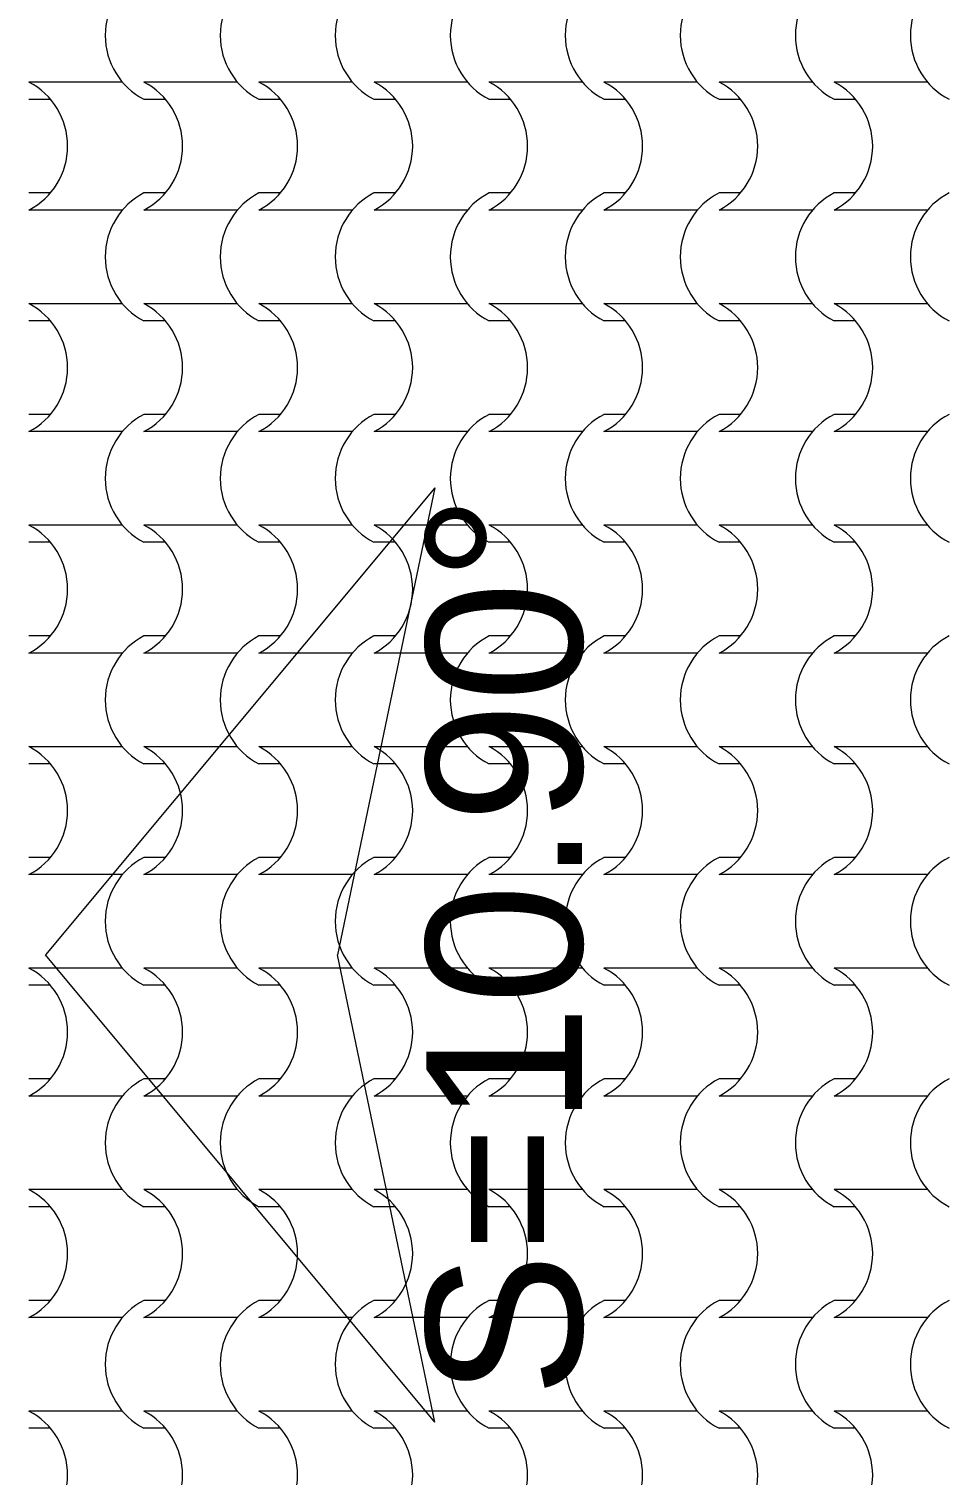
# Model space of a CAD drawing. Header units: metres. Extents: x -41 to 412, y -15 to 25.
# Drawn here: x 134.169 to 135.351, y 11.913 to 13.77 of the extents above; entities that cross this region are included whole.
import ezdxf

# ---------------------------------------------------------------- set-up
doc = ezdxf.new("R2010")
doc.units = ezdxf.units.M
doc.header["$MEASUREMENT"] = 0
doc.layers.add('Interior - Furniture', color=7, linetype='Continuous')
doc.layers.add('Shell - Roof', color=7, linetype='Continuous')
doc.styles.add('GENERATED_STYLE_2', font='arial.ttf')

# ---------------------------------------------------------------- blocks, each defined once
blk = doc.blocks.new('*X47', base_point=(152.192, 0))
at = {"layer": 'Shell - Roof', "color": 23, "linetype": 'Continuous', "lineweight": 13, "true_color": 0xbf8080}
for p, q in [((134.2294, 13.702), (134.1695, 13.702)), ((134.2892, 13.702), (134.2294, 13.702)), ((134.377, 13.702), (134.3171, 13.702)), ((134.4369, 13.702), (134.377, 13.702)), ((134.5246, 13.702), (134.4647, 13.702)), ((134.5845, 13.702), (134.5246, 13.702)), ((134.6723, 13.702), (134.6124, 13.702)), ((134.7321, 13.702), (134.6723, 13.702)), ((134.8199, 13.702), (134.76, 13.702)), ((134.8798, 13.702), (134.8199, 13.702)), ((134.9675, 13.702), (134.9076, 13.702)), ((135.0274, 13.702), (134.9675, 13.702)), ((135.1152, 13.702), (135.0553, 13.702)), ((135.175, 13.702), (135.1152, 13.702)), ((135.2628, 13.702), (135.2029, 13.702)), ((135.3227, 13.702), (135.2628, 13.702)), ((134.197, 13.6799), (134.1695, 13.6799)), ((134.3446, 13.6799), (134.3171, 13.6799)), ((134.4923, 13.6799), (134.4647, 13.6799)), ((134.6399, 13.6799), (134.6124, 13.6799)), ((134.7875, 13.6799), (134.76, 13.6799)), ((134.9352, 13.6799), (134.9076, 13.6799)), ((135.0828, 13.6799), (135.0553, 13.6799)), ((135.2304, 13.6799), (135.2029, 13.6799)), ((134.197, 13.5597), (134.1695, 13.5597)), ((134.3446, 13.5597), (134.3171, 13.5597)), ((134.4923, 13.5597), (134.4647, 13.5597)), ((134.6399, 13.5597), (134.6124, 13.5597)), ((134.7875, 13.5597), (134.76, 13.5597)), ((134.9352, 13.5597), (134.9076, 13.5597)), ((135.0828, 13.5597), (135.0553, 13.5597)), ((135.2304, 13.5597), (135.2029, 13.5597)), ((134.2294, 13.5377), (134.1695, 13.5377)), ((134.2892, 13.5377), (134.2294, 13.5377)), ((134.377, 13.5377), (134.3171, 13.5377)), ((134.4369, 13.5377), (134.377, 13.5377)), ((134.5246, 13.5377), (134.4647, 13.5377)), ((134.5845, 13.5377), (134.5246, 13.5377)), ((134.6723, 13.5377), (134.6124, 13.5377)), ((134.7321, 13.5377), (134.6723, 13.5377)), ((134.8199, 13.5377), (134.76, 13.5377)), ((134.8798, 13.5377), (134.8199, 13.5377)), ((134.9675, 13.5377), (134.9076, 13.5377)), ((135.0274, 13.5377), (134.9675, 13.5377)), ((135.1152, 13.5377), (135.0553, 13.5377)), ((135.175, 13.5377), (135.1152, 13.5377)), ((135.2628, 13.5377), (135.2029, 13.5377)), ((135.3227, 13.5377), (135.2628, 13.5377)), ((134.2294, 13.4175), (134.1695, 13.4175)), ((134.2892, 13.4175), (134.2294, 13.4175)), ((134.377, 13.4175), (134.3171, 13.4175)), ((134.4369, 13.4175), (134.377, 13.4175)), ((134.5246, 13.4175), (134.4647, 13.4175)), ((134.5845, 13.4175), (134.5246, 13.4175)), ((134.6723, 13.4175), (134.6124, 13.4175)), ((134.7321, 13.4175), (134.6723, 13.4175)), ((134.8199, 13.4175), (134.76, 13.4175)), ((134.8798, 13.4175), (134.8199, 13.4175)), ((134.9675, 13.4175), (134.9076, 13.4175)), ((135.0274, 13.4175), (134.9675, 13.4175)), ((135.1152, 13.4175), (135.0553, 13.4175)), ((135.175, 13.4175), (135.1152, 13.4175)), ((135.2628, 13.4175), (135.2029, 13.4175)), ((135.3227, 13.4175), (135.2628, 13.4175)), ((134.197, 13.3955), (134.1695, 13.3955)), ((134.3446, 13.3955), (134.3171, 13.3955)), ((134.4923, 13.3955), (134.4647, 13.3955)), ((134.6399, 13.3955), (134.6124, 13.3955)), ((134.7875, 13.3955), (134.76, 13.3955)), ((134.9352, 13.3955), (134.9076, 13.3955)), ((135.0828, 13.3955), (135.0553, 13.3955)), ((135.2304, 13.3955), (135.2029, 13.3955)), ((134.197, 13.2752), (134.1695, 13.2752)), ((134.3446, 13.2752), (134.3171, 13.2752)), ((134.4923, 13.2752), (134.4647, 13.2752)), ((134.6399, 13.2752), (134.6124, 13.2752)), ((134.7875, 13.2752), (134.76, 13.2752)), ((134.9352, 13.2752), (134.9076, 13.2752)), ((135.0828, 13.2752), (135.0553, 13.2752)), ((135.2304, 13.2752), (135.2029, 13.2752)), ((134.2294, 13.2532), (134.1695, 13.2532)), ((134.2892, 13.2532), (134.2294, 13.2532)), ((134.377, 13.2532), (134.3171, 13.2532)), ((134.4369, 13.2532), (134.377, 13.2532)), ((134.5246, 13.2532), (134.4647, 13.2532)), ((134.5845, 13.2532), (134.5246, 13.2532)), ((134.6723, 13.2532), (134.6124, 13.2532)), ((134.7321, 13.2532), (134.6723, 13.2532)), ((134.8199, 13.2532), (134.76, 13.2532)), ((134.8798, 13.2532), (134.8199, 13.2532)), ((134.9675, 13.2532), (134.9076, 13.2532)), ((135.0274, 13.2532), (134.9675, 13.2532)), ((135.1152, 13.2532), (135.0553, 13.2532)), ((135.175, 13.2532), (135.1152, 13.2532)), ((135.2628, 13.2532), (135.2029, 13.2532)), ((135.3227, 13.2532), (135.2628, 13.2532)), ((134.2294, 13.133), (134.1695, 13.133)), ((134.2892, 13.133), (134.2294, 13.133)), ((134.377, 13.133), (134.3171, 13.133)), ((134.4369, 13.133), (134.377, 13.133)), ((134.5246, 13.133), (134.4647, 13.133)), ((134.5845, 13.133), (134.5246, 13.133)), ((134.6723, 13.133), (134.6124, 13.133)), ((134.7321, 13.133), (134.6723, 13.133)), ((134.8199, 13.133), (134.76, 13.133)), ((134.8798, 13.133), (134.8199, 13.133)), ((134.9675, 13.133), (134.9076, 13.133)), ((135.0274, 13.133), (134.9675, 13.133)), ((135.1152, 13.133), (135.0553, 13.133)), ((135.175, 13.133), (135.1152, 13.133)), ((135.2628, 13.133), (135.2029, 13.133)), ((135.3227, 13.133), (135.2628, 13.133)), ((134.197, 13.111), (134.1695, 13.111)), ((134.3446, 13.111), (134.3171, 13.111)), ((134.4923, 13.111), (134.4647, 13.111)), ((134.6399, 13.111), (134.6124, 13.111)), ((134.7875, 13.111), (134.76, 13.111)), ((134.9352, 13.111), (134.9076, 13.111)), ((135.0828, 13.111), (135.0553, 13.111)), ((135.2304, 13.111), (135.2029, 13.111)), ((134.197, 12.9908), (134.1695, 12.9908)), ((134.3446, 12.9908), (134.3171, 12.9908)), ((134.4923, 12.9908), (134.4647, 12.9908)), ((134.6399, 12.9908), (134.6124, 12.9908)), ((134.7875, 12.9908), (134.76, 12.9908)), ((134.9352, 12.9908), (134.9076, 12.9908)), ((135.0828, 12.9908), (135.0553, 12.9908)), ((135.2304, 12.9908), (135.2029, 12.9908)), ((134.2294, 12.9687), (134.1695, 12.9687)), ((134.2892, 12.9687), (134.2294, 12.9687)), ((134.377, 12.9687), (134.3171, 12.9687)), ((134.4369, 12.9687), (134.377, 12.9687)), ((134.5246, 12.9687), (134.4647, 12.9687)), ((134.5845, 12.9687), (134.5246, 12.9687)), ((134.6723, 12.9687), (134.6124, 12.9687)), ((134.7321, 12.9687), (134.6723, 12.9687)), ((134.8199, 12.9687), (134.76, 12.9687)), ((134.8798, 12.9687), (134.8199, 12.9687)), ((134.9675, 12.9687), (134.9076, 12.9687)), ((135.0274, 12.9687), (134.9675, 12.9687)), ((135.1152, 12.9687), (135.0553, 12.9687)), ((135.175, 12.9687), (135.1152, 12.9687)), ((135.2628, 12.9687), (135.2029, 12.9687)), ((135.3227, 12.9687), (135.2628, 12.9687)), ((134.2294, 12.8485), (134.1695, 12.8485)), ((134.2892, 12.8485), (134.2294, 12.8485)), ((134.377, 12.8485), (134.3171, 12.8485)), ((134.4369, 12.8485), (134.377, 12.8485)), ((134.5246, 12.8485), (134.4647, 12.8485)), ((134.5845, 12.8485), (134.5246, 12.8485)), ((134.6723, 12.8485), (134.6124, 12.8485)), ((134.7321, 12.8485), (134.6723, 12.8485)), ((134.8199, 12.8485), (134.76, 12.8485)), ((134.8798, 12.8485), (134.8199, 12.8485)), ((134.9675, 12.8485), (134.9076, 12.8485)), ((135.0274, 12.8485), (134.9675, 12.8485)), ((135.1152, 12.8485), (135.0553, 12.8485)), ((135.175, 12.8485), (135.1152, 12.8485)), ((135.2628, 12.8485), (135.2029, 12.8485)), ((135.3227, 12.8485), (135.2628, 12.8485)), ((134.197, 12.8265), (134.1695, 12.8265)), ((134.3446, 12.8265), (134.3171, 12.8265)), ((134.4923, 12.8265), (134.4647, 12.8265)), ((134.6399, 12.8265), (134.6124, 12.8265)), ((134.7875, 12.8265), (134.76, 12.8265)), ((134.9352, 12.8265), (134.9076, 12.8265)), ((135.0828, 12.8265), (135.0553, 12.8265)), ((135.2304, 12.8265), (135.2029, 12.8265)), ((134.197, 12.7063), (134.1695, 12.7063)), ((134.3446, 12.7063), (134.3171, 12.7063)), ((134.4923, 12.7063), (134.4647, 12.7063)), ((134.6399, 12.7063), (134.6124, 12.7063)), ((134.7875, 12.7063), (134.76, 12.7063)), ((134.9352, 12.7063), (134.9076, 12.7063)), ((135.0828, 12.7063), (135.0553, 12.7063)), ((135.2304, 12.7063), (135.2029, 12.7063)), ((134.2294, 12.6843), (134.1695, 12.6843)), ((134.2892, 12.6843), (134.2294, 12.6843)), ((134.377, 12.6843), (134.3171, 12.6843)), ((134.4369, 12.6843), (134.377, 12.6843)), ((134.5246, 12.6843), (134.4647, 12.6843)), ((134.5845, 12.6843), (134.5246, 12.6843)), ((134.6723, 12.6843), (134.6124, 12.6843)), ((134.7321, 12.6843), (134.6723, 12.6843)), ((134.8199, 12.6843), (134.76, 12.6843)), ((134.8798, 12.6843), (134.8199, 12.6843)), ((134.9675, 12.6843), (134.9076, 12.6843)), ((135.0274, 12.6843), (134.9675, 12.6843)), ((135.1152, 12.6843), (135.0553, 12.6843)), ((135.175, 12.6843), (135.1152, 12.6843)), ((135.2628, 12.6843), (135.2029, 12.6843)), ((135.3227, 12.6843), (135.2628, 12.6843)), ((134.2294, 12.564), (134.1695, 12.564)), ((134.2892, 12.564), (134.2294, 12.564)), ((134.377, 12.564), (134.3171, 12.564)), ((134.4369, 12.564), (134.377, 12.564)), ((134.5246, 12.564), (134.4647, 12.564)), ((134.5845, 12.564), (134.5246, 12.564)), ((134.6723, 12.564), (134.6124, 12.564)), ((134.7321, 12.564), (134.6723, 12.564)), ((134.8199, 12.564), (134.76, 12.564)), ((134.8798, 12.564), (134.8199, 12.564)), ((134.9675, 12.564), (134.9076, 12.564)), ((135.0274, 12.564), (134.9675, 12.564)), ((135.1152, 12.564), (135.0553, 12.564)), ((135.175, 12.564), (135.1152, 12.564)), ((135.2628, 12.564), (135.2029, 12.564)), ((135.3227, 12.564), (135.2628, 12.564)), ((134.197, 12.542), (134.1695, 12.542)), ((134.3446, 12.542), (134.3171, 12.542)), ((134.4923, 12.542), (134.4647, 12.542)), ((134.6399, 12.542), (134.6124, 12.542)), ((134.7875, 12.542), (134.76, 12.542)), ((134.9352, 12.542), (134.9076, 12.542)), ((135.0828, 12.542), (135.0553, 12.542)), ((135.2304, 12.542), (135.2029, 12.542)), ((134.197, 12.4218), (134.1695, 12.4218)), ((134.3446, 12.4218), (134.3171, 12.4218)), ((134.4923, 12.4218), (134.4647, 12.4218)), ((134.6399, 12.4218), (134.6124, 12.4218)), ((134.7875, 12.4218), (134.76, 12.4218)), ((134.9352, 12.4218), (134.9076, 12.4218)), ((135.0828, 12.4218), (135.0553, 12.4218)), ((135.2304, 12.4218), (135.2029, 12.4218)), ((134.2294, 12.3998), (134.1695, 12.3998)), ((134.2892, 12.3998), (134.2294, 12.3998)), ((134.377, 12.3998), (134.3171, 12.3998)), ((134.4369, 12.3998), (134.377, 12.3998)), ((134.5246, 12.3998), (134.4647, 12.3998)), ((134.5845, 12.3998), (134.5246, 12.3998)), ((134.6723, 12.3998), (134.6124, 12.3998)), ((134.7321, 12.3998), (134.6723, 12.3998)), ((134.8199, 12.3998), (134.76, 12.3998)), ((134.8798, 12.3998), (134.8199, 12.3998)), ((134.9675, 12.3998), (134.9076, 12.3998)), ((135.0274, 12.3998), (134.9675, 12.3998)), ((135.1152, 12.3998), (135.0553, 12.3998)), ((135.175, 12.3998), (135.1152, 12.3998)), ((135.2628, 12.3998), (135.2029, 12.3998)), ((135.3227, 12.3998), (135.2628, 12.3998)), ((134.2294, 12.2796), (134.1695, 12.2796)), ((134.2892, 12.2796), (134.2294, 12.2796)), ((134.377, 12.2796), (134.3171, 12.2796)), ((134.4369, 12.2796), (134.377, 12.2796)), ((134.5246, 12.2796), (134.4647, 12.2796)), ((134.5845, 12.2796), (134.5246, 12.2796)), ((134.6723, 12.2796), (134.6124, 12.2796)), ((134.7321, 12.2796), (134.6723, 12.2796)), ((134.8199, 12.2796), (134.76, 12.2796)), ((134.8798, 12.2796), (134.8199, 12.2796)), ((134.9675, 12.2796), (134.9076, 12.2796)), ((135.0274, 12.2796), (134.9675, 12.2796)), ((135.1152, 12.2796), (135.0553, 12.2796)), ((135.175, 12.2796), (135.1152, 12.2796)), ((135.2628, 12.2796), (135.2029, 12.2796)), ((135.3227, 12.2796), (135.2628, 12.2796)), ((134.197, 12.2575), (134.1695, 12.2575)), ((134.3446, 12.2575), (134.3171, 12.2575)), ((134.4923, 12.2575), (134.4647, 12.2575)), ((134.6399, 12.2575), (134.6124, 12.2575)), ((134.7875, 12.2575), (134.76, 12.2575)), ((134.9352, 12.2575), (134.9076, 12.2575)), ((135.0828, 12.2575), (135.0553, 12.2575)), ((135.2304, 12.2575), (135.2029, 12.2575)), ((134.197, 12.1373), (134.1695, 12.1373)), ((134.3446, 12.1373), (134.3171, 12.1373)), ((134.4923, 12.1373), (134.4647, 12.1373)), ((134.6399, 12.1373), (134.6124, 12.1373)), ((134.7875, 12.1373), (134.76, 12.1373)), ((134.9352, 12.1373), (134.9076, 12.1373)), ((135.0828, 12.1373), (135.0553, 12.1373)), ((135.2304, 12.1373), (135.2029, 12.1373)), ((134.2294, 12.1153), (134.1695, 12.1153)), ((134.2892, 12.1153), (134.2294, 12.1153)), ((134.377, 12.1153), (134.3171, 12.1153)), ((134.4369, 12.1153), (134.377, 12.1153)), ((134.5246, 12.1153), (134.4647, 12.1153)), ((134.5845, 12.1153), (134.5246, 12.1153)), ((134.6723, 12.1153), (134.6124, 12.1153)), ((134.7321, 12.1153), (134.6723, 12.1153)), ((134.8199, 12.1153), (134.76, 12.1153)), ((134.8798, 12.1153), (134.8199, 12.1153)), ((134.9675, 12.1153), (134.9076, 12.1153)), ((135.0274, 12.1153), (134.9675, 12.1153)), ((135.1152, 12.1153), (135.0553, 12.1153)), ((135.175, 12.1153), (135.1152, 12.1153)), ((135.2628, 12.1153), (135.2029, 12.1153)), ((135.3227, 12.1153), (135.2628, 12.1153)), ((134.2294, 11.9951), (134.1695, 11.9951)), ((134.2892, 11.9951), (134.2294, 11.9951)), ((134.377, 11.9951), (134.3171, 11.9951)), ((134.4369, 11.9951), (134.377, 11.9951)), ((134.5246, 11.9951), (134.4647, 11.9951)), ((134.5845, 11.9951), (134.5246, 11.9951)), ((134.6723, 11.9951), (134.6124, 11.9951)), ((134.7321, 11.9951), (134.6723, 11.9951)), ((134.8199, 11.9951), (134.76, 11.9951)), ((134.8798, 11.9951), (134.8199, 11.9951)), ((134.9675, 11.9951), (134.9076, 11.9951)), ((135.0274, 11.9951), (134.9675, 11.9951)), ((135.1152, 11.9951), (135.0553, 11.9951)), ((135.175, 11.9951), (135.1152, 11.9951)), ((135.2628, 11.9951), (135.2029, 11.9951)), ((135.3227, 11.9951), (135.2628, 11.9951)), ((134.197, 11.9731), (134.1695, 11.9731)), ((134.3446, 11.9731), (134.3171, 11.9731)), ((134.4923, 11.9731), (134.4647, 11.9731)), ((134.6399, 11.9731), (134.6124, 11.9731)), ((134.7875, 11.9731), (134.76, 11.9731)), ((134.9352, 11.9731), (134.9076, 11.9731)), ((135.0828, 11.9731), (135.0553, 11.9731)), ((135.2304, 11.9731), (135.2029, 11.9731))]:
    blk.add_line(p, q, dxfattribs=at)
for centre, major_axis, start_param, end_param in [((134.3577, 13.7621), (0, 0.0919), 0.466079, 2.675513), ((134.5053, 13.7621), (0, 0.0919), 0.466079, 2.675513), ((134.6529, 13.7621), (0, 0.0919), 0.466079, 2.675513), ((134.8006, 13.7621), (0, 0.0919), 0.466079, 2.675513), ((134.9482, 13.7621), (0, 0.0919), 0.466079, 2.675513), ((135.0958, 13.7621), (0, 0.0919), 0.466079, 2.675513), ((135.2435, 13.7621), (0, 0.0919), 0.466079, 2.675513), ((135.3911, 13.7621), (0, 0.0919), 0.466079, 2.675513), ((134.1283, 13.6196), (0, 0.0925), 4.715365, 5.812147), ((134.2759, 13.6196), (0, 0.0925), 4.715365, 5.812147), ((134.4235, 13.6196), (0, 0.0925), 4.715365, 5.812147), ((134.5712, 13.6196), (0, 0.0925), 4.715365, 5.812147), ((134.7188, 13.6196), (0, 0.0925), 4.715365, 5.812147), ((134.8664, 13.6196), (0, 0.0925), 4.715365, 5.812147), ((135.0141, 13.6196), (0, 0.0925), 4.715365, 5.812147), ((135.1617, 13.6196), (0, 0.0925), 4.715365, 5.812147), ((134.1283, 13.6201), (0, 0.0925), 3.612631, 4.709413), ((134.2759, 13.6201), (0, 0.0925), 3.612631, 4.709413), ((134.4235, 13.6201), (0, 0.0925), 3.612631, 4.709413), ((134.5712, 13.6201), (0, 0.0925), 3.612631, 4.709413), ((134.7188, 13.6201), (0, 0.0925), 3.612631, 4.709413), ((134.8664, 13.6201), (0, 0.0925), 3.612631, 4.709413), ((135.0141, 13.6201), (0, 0.0925), 3.612631, 4.709413), ((135.1617, 13.6201), (0, 0.0925), 3.612631, 4.709413), ((134.3577, 13.4776), (0, 0.0919), 0.466079, 2.675513), ((134.5053, 13.4776), (0, 0.0919), 0.466079, 2.675513), ((134.6529, 13.4776), (0, 0.0919), 0.466079, 2.675513), ((134.8006, 13.4776), (0, 0.0919), 0.466079, 2.675513), ((134.9482, 13.4776), (0, 0.0919), 0.466079, 2.675513), ((135.0958, 13.4776), (0, 0.0919), 0.466079, 2.675513), ((135.2435, 13.4776), (0, 0.0919), 0.466079, 2.675513), ((135.3911, 13.4776), (0, 0.0919), 0.466079, 2.675513), ((134.1283, 13.3351), (0, 0.0925), 4.715365, 5.812147), ((134.2759, 13.3351), (0, 0.0925), 4.715365, 5.812147), ((134.4235, 13.3351), (0, 0.0925), 4.715365, 5.812147), ((134.5712, 13.3351), (0, 0.0925), 4.715365, 5.812147), ((134.7188, 13.3351), (0, 0.0925), 4.715365, 5.812147), ((134.8664, 13.3351), (0, 0.0925), 4.715365, 5.812147), ((135.0141, 13.3351), (0, 0.0925), 4.715365, 5.812147), ((135.1617, 13.3351), (0, 0.0925), 4.715365, 5.812147), ((134.1283, 13.3356), (0, 0.0925), 3.612631, 4.709413), ((134.2759, 13.3356), (0, 0.0925), 3.612631, 4.709413), ((134.4235, 13.3356), (0, 0.0925), 3.612631, 4.709413), ((134.5712, 13.3356), (0, 0.0925), 3.612631, 4.709413), ((134.7188, 13.3356), (0, 0.0925), 3.612631, 4.709413), ((134.8664, 13.3356), (0, 0.0925), 3.612631, 4.709413), ((135.0141, 13.3356), (0, 0.0925), 3.612631, 4.709413), ((135.1617, 13.3356), (0, 0.0925), 3.612631, 4.709413), ((134.3577, 13.1931), (0, 0.0919), 0.466079, 2.675513), ((134.5053, 13.1931), (0, 0.0919), 0.466079, 2.675513), ((134.6529, 13.1931), (0, 0.0919), 0.466079, 2.675513), ((134.8006, 13.1931), (0, 0.0919), 0.466079, 2.675513), ((134.9482, 13.1931), (0, 0.0919), 0.466079, 2.675513), ((135.0958, 13.1931), (0, 0.0919), 0.466079, 2.675513), ((135.2435, 13.1931), (0, 0.0919), 0.466079, 2.675513), ((135.3911, 13.1931), (0, 0.0919), 0.466079, 2.675513), ((134.1283, 13.0506), (0, 0.0925), 4.715365, 5.812147), ((134.2759, 13.0506), (0, 0.0925), 4.715365, 5.812147), ((134.4235, 13.0506), (0, 0.0925), 4.715365, 5.812147), ((134.5712, 13.0506), (0, 0.0925), 4.715365, 5.812147), ((134.7188, 13.0506), (0, 0.0925), 4.715365, 5.812147), ((134.8664, 13.0506), (0, 0.0925), 4.715365, 5.812147), ((135.0141, 13.0506), (0, 0.0925), 4.715365, 5.812147), ((135.1617, 13.0506), (0, 0.0925), 4.715365, 5.812147), ((134.1283, 13.0511), (0, 0.0925), 3.612631, 4.709413), ((134.2759, 13.0511), (0, 0.0925), 3.612631, 4.709413), ((134.4235, 13.0511), (0, 0.0925), 3.612631, 4.709413), ((134.5712, 13.0511), (0, 0.0925), 3.612631, 4.709413), ((134.7188, 13.0511), (0, 0.0925), 3.612631, 4.709413), ((134.8664, 13.0511), (0, 0.0925), 3.612631, 4.709413), ((135.0141, 13.0511), (0, 0.0925), 3.612631, 4.709413), ((135.1617, 13.0511), (0, 0.0925), 3.612631, 4.709413), ((134.3577, 12.9086), (0, 0.0919), 0.466079, 2.675513), ((134.5053, 12.9086), (0, 0.0919), 0.466079, 2.675513), ((134.6529, 12.9086), (0, 0.0919), 0.466079, 2.675513), ((134.8006, 12.9086), (0, 0.0919), 0.466079, 2.675513), ((134.9482, 12.9086), (0, 0.0919), 0.466079, 2.675513), ((135.0958, 12.9086), (0, 0.0919), 0.466079, 2.675513), ((135.2435, 12.9086), (0, 0.0919), 0.466079, 2.675513), ((135.3911, 12.9086), (0, 0.0919), 0.466079, 2.675513), ((134.1283, 12.7661), (0, 0.0925), 4.715365, 5.812147), ((134.2759, 12.7661), (0, 0.0925), 4.715365, 5.812147), ((134.4235, 12.7661), (0, 0.0925), 4.715365, 5.812147), ((134.5712, 12.7661), (0, 0.0925), 4.715365, 5.812147), ((134.7188, 12.7661), (0, 0.0925), 4.715365, 5.812147), ((134.8664, 12.7661), (0, 0.0925), 4.715365, 5.812147), ((135.0141, 12.7661), (0, 0.0925), 4.715365, 5.812147), ((135.1617, 12.7661), (0, 0.0925), 4.715365, 5.812147), ((134.1283, 12.7667), (0, 0.0925), 3.612631, 4.709413), ((134.2759, 12.7667), (0, 0.0925), 3.612631, 4.709413), ((134.4235, 12.7667), (0, 0.0925), 3.612631, 4.709413), ((134.5712, 12.7667), (0, 0.0925), 3.612631, 4.709413), ((134.7188, 12.7667), (0, 0.0925), 3.612631, 4.709413), ((134.8664, 12.7667), (0, 0.0925), 3.612631, 4.709413), ((135.0141, 12.7667), (0, 0.0925), 3.612631, 4.709413), ((135.1617, 12.7667), (0, 0.0925), 3.612631, 4.709413), ((134.3577, 12.6242), (0, 0.0919), 0.466079, 2.675513), ((134.5053, 12.6242), (0, 0.0919), 0.466079, 2.675513), ((134.6529, 12.6242), (0, 0.0919), 0.466079, 2.675513), ((134.8006, 12.6242), (0, 0.0919), 0.466079, 2.675513), ((134.9482, 12.6242), (0, 0.0919), 0.466079, 2.675513), ((135.0958, 12.6242), (0, 0.0919), 0.466079, 2.675513), ((135.2435, 12.6242), (0, 0.0919), 0.466079, 2.675513), ((135.3911, 12.6242), (0, 0.0919), 0.466079, 2.675513), ((134.1283, 12.4816), (0, 0.0925), 4.715365, 5.812147), ((134.2759, 12.4816), (0, 0.0925), 4.715365, 5.812147), ((134.4235, 12.4816), (0, 0.0925), 4.715365, 5.812147), ((134.5712, 12.4816), (0, 0.0925), 4.715365, 5.812147), ((134.7188, 12.4816), (0, 0.0925), 4.715365, 5.812147), ((134.8664, 12.4816), (0, 0.0925), 4.715365, 5.812147), ((135.0141, 12.4816), (0, 0.0925), 4.715365, 5.812147), ((135.1617, 12.4816), (0, 0.0925), 4.715365, 5.812147), ((134.1283, 12.4822), (0, 0.0925), 3.612631, 4.709413), ((134.2759, 12.4822), (0, 0.0925), 3.612631, 4.709413), ((134.4235, 12.4822), (0, 0.0925), 3.612631, 4.709413), ((134.5712, 12.4822), (0, 0.0925), 3.612631, 4.709413), ((134.7188, 12.4822), (0, 0.0925), 3.612631, 4.709413), ((134.8664, 12.4822), (0, 0.0925), 3.612631, 4.709413), ((135.0141, 12.4822), (0, 0.0925), 3.612631, 4.709413), ((135.1617, 12.4822), (0, 0.0925), 3.612631, 4.709413), ((134.3577, 12.3397), (0, 0.0919), 0.466079, 2.675513), ((134.5053, 12.3397), (0, 0.0919), 0.466079, 2.675513), ((134.6529, 12.3397), (0, 0.0919), 0.466079, 2.675513), ((134.8006, 12.3397), (0, 0.0919), 0.466079, 2.675513), ((134.9482, 12.3397), (0, 0.0919), 0.466079, 2.675513), ((135.0958, 12.3397), (0, 0.0919), 0.466079, 2.675513), ((135.2435, 12.3397), (0, 0.0919), 0.466079, 2.675513), ((135.3911, 12.3397), (0, 0.0919), 0.466079, 2.675513), ((134.1283, 12.1972), (0, 0.0925), 4.715365, 5.812147), ((134.2759, 12.1972), (0, 0.0925), 4.715365, 5.812147), ((134.4235, 12.1972), (0, 0.0925), 4.715365, 5.812147), ((134.5712, 12.1972), (0, 0.0925), 4.715365, 5.812147), ((134.7188, 12.1972), (0, 0.0925), 4.715365, 5.812147), ((134.8664, 12.1972), (0, 0.0925), 4.715365, 5.812147), ((135.0141, 12.1972), (0, 0.0925), 4.715365, 5.812147), ((135.1617, 12.1972), (0, 0.0925), 4.715365, 5.812147), ((134.1283, 12.1977), (0, 0.0925), 3.612631, 4.709413), ((134.2759, 12.1977), (0, 0.0925), 3.612631, 4.709413), ((134.4235, 12.1977), (0, 0.0925), 3.612631, 4.709413), ((134.5712, 12.1977), (0, 0.0925), 3.612631, 4.709413), ((134.7188, 12.1977), (0, 0.0925), 3.612631, 4.709413), ((134.8664, 12.1977), (0, 0.0925), 3.612631, 4.709413), ((135.0141, 12.1977), (0, 0.0925), 3.612631, 4.709413), ((135.1617, 12.1977), (0, 0.0925), 3.612631, 4.709413), ((134.3577, 12.0552), (0, 0.0919), 0.466079, 2.675513), ((134.5053, 12.0552), (0, 0.0919), 0.466079, 2.675513), ((134.6529, 12.0552), (0, 0.0919), 0.466079, 2.675513), ((134.8006, 12.0552), (0, 0.0919), 0.466079, 2.675513), ((134.9482, 12.0552), (0, 0.0919), 0.466079, 2.675513), ((135.0958, 12.0552), (0, 0.0919), 0.466079, 2.675513), ((135.2435, 12.0552), (0, 0.0919), 0.466079, 2.675513), ((135.3911, 12.0552), (0, 0.0919), 0.466079, 2.675513), ((134.1283, 11.9127), (0, 0.0925), 4.715365, 5.812147), ((134.2759, 11.9127), (0, 0.0925), 4.715365, 5.812147), ((134.4235, 11.9127), (0, 0.0925), 4.715365, 5.812147), ((134.5712, 11.9127), (0, 0.0925), 4.715365, 5.812147), ((134.7188, 11.9127), (0, 0.0925), 4.715365, 5.812147), ((134.8664, 11.9127), (0, 0.0925), 4.715365, 5.812147), ((135.0141, 11.9127), (0, 0.0925), 4.715365, 5.812147), ((135.1617, 11.9127), (0, 0.0925), 4.715365, 5.812147), ((134.1283, 11.9132), (0, 0.0925), 3.612631, 4.709413), ((134.2759, 11.9132), (0, 0.0925), 3.612631, 4.709413), ((134.4235, 11.9132), (0, 0.0925), 3.612631, 4.709413), ((134.5712, 11.9132), (0, 0.0925), 3.612631, 4.709413), ((134.7188, 11.9132), (0, 0.0925), 3.612631, 4.709413), ((134.8664, 11.9132), (0, 0.0925), 3.612631, 4.709413), ((135.0141, 11.9132), (0, 0.0925), 3.612631, 4.709413), ((135.1617, 11.9132), (0, 0.0925), 3.612631, 4.709413)]:
    blk.add_ellipse(centre, major_axis=major_axis, ratio=0.982018, start_param=start_param, end_param=end_param, dxfattribs=at)

msp = doc.modelspace()

# ---------------------------------------------------------------- linework, layer by layer
at = {"layer": 'Interior - Furniture', "color": 7, "linetype": 'Continuous', "lineweight": 13}
for p, q in [((134.6906, 13.181), (134.1906, 12.581)), ((134.6906, 13.181), (134.5656, 12.581)), ((134.6906, 11.981), (134.1906, 12.581)), ((134.6906, 11.981), (134.5656, 12.581))]:
    msp.add_line(p, q, dxfattribs=at)

# ---------------------------------------------------------------- block references
at = {"layer": 'Shell - Roof', "color": 23, "linetype": 'Continuous', "lineweight": 13, "true_color": 0xbf8080}
msp.add_blockref('*X47', (152.192, 0), dxfattribs=at)

# ---------------------------------------------------------------- texts
at = {"layer": 'Interior - Furniture', "color": 5, "lineweight": 25, "insert": (134.7808, 12.0123), "char_height": 0.2, "attachment_point": 4, "rotation": 90, "style": 'GENERATED_STYLE_2'}
msp.add_mtext('\\A1;S=10.90°', dxfattribs=at)

doc.saveas('drawing.dxf')
